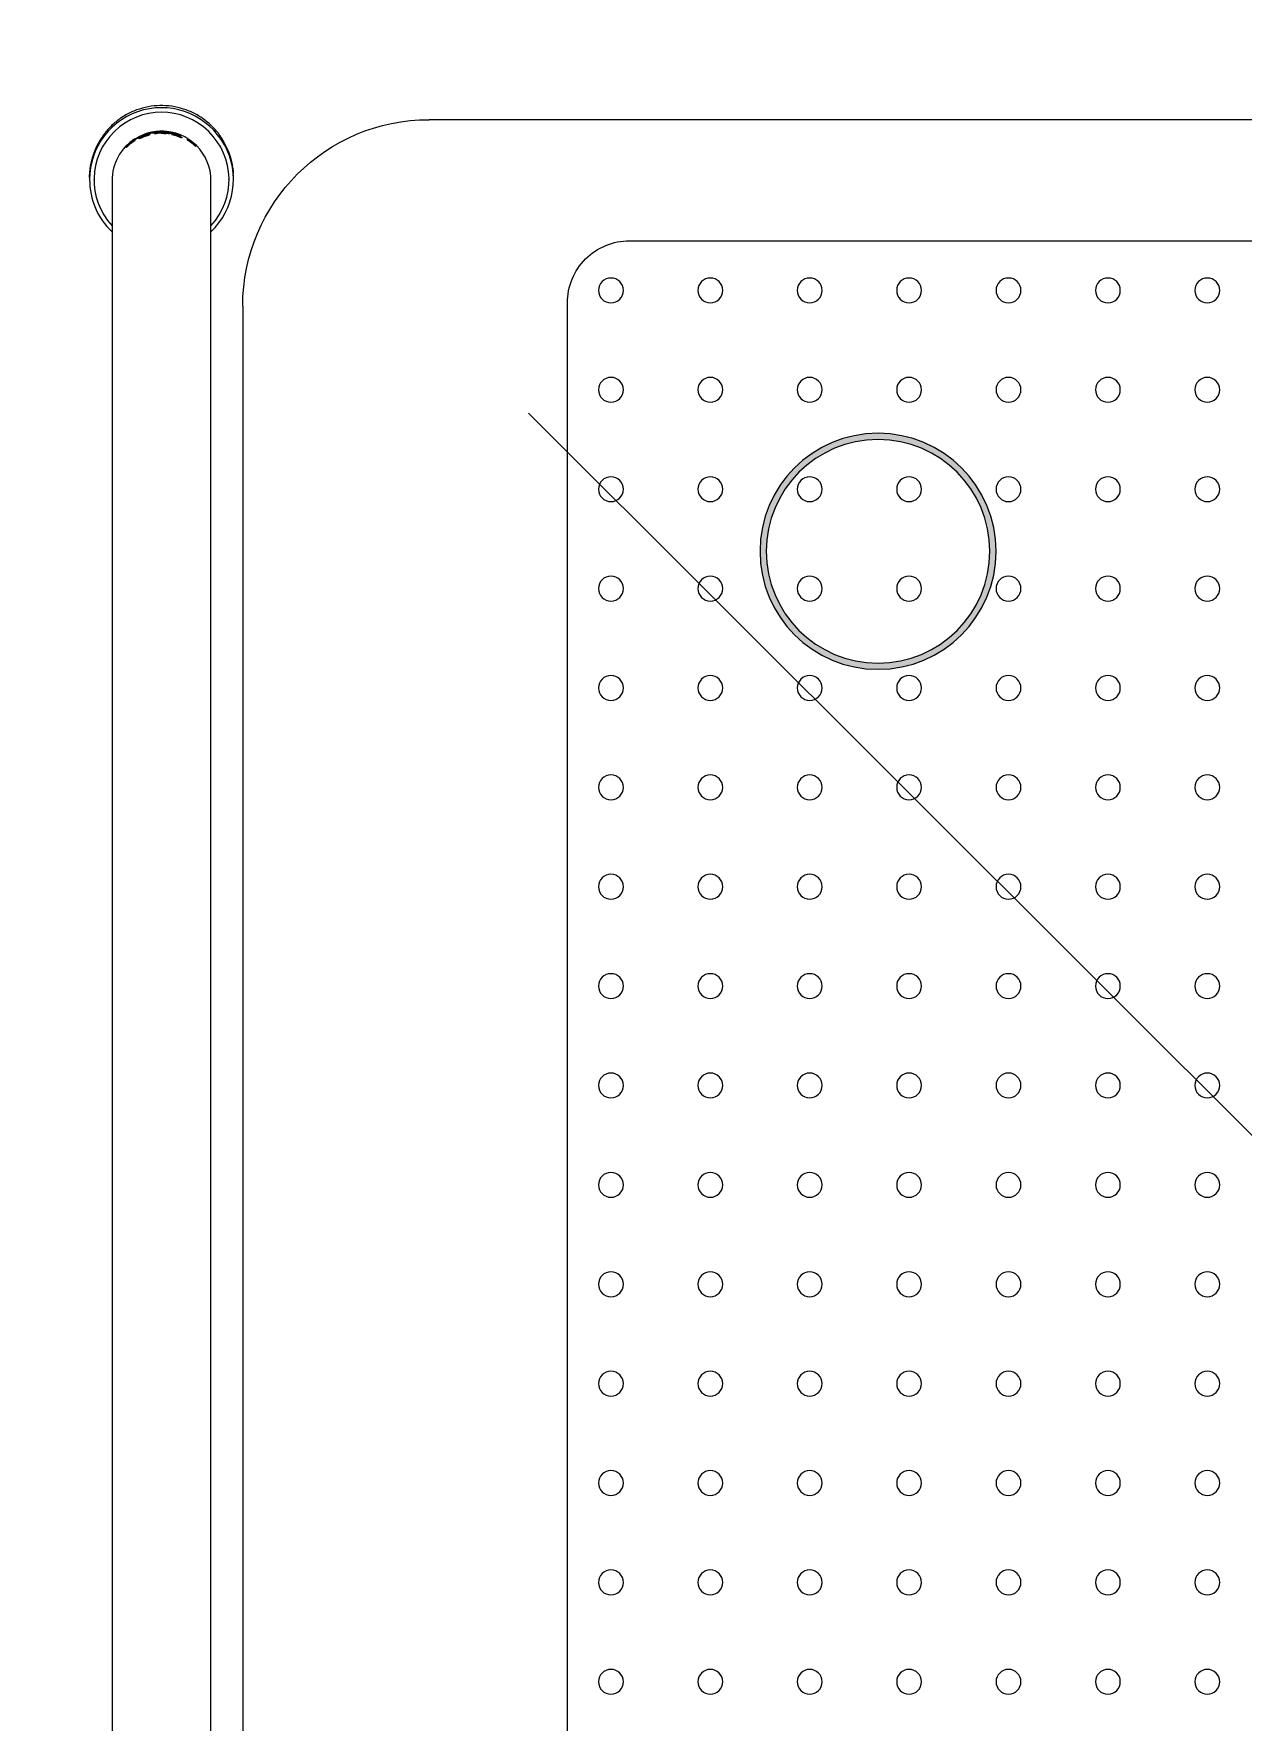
# Model space of a CAD drawing. Header units: millimetres. Extents: x 12325263 to 13848842, y -1463133 to 573208.
# Drawn here: x 12569896.5 to 12570091.2, y -836525.3 to -836253.5 of the extents above; entities that cross this region are included whole.
import ezdxf
from ezdxf.xclip import XClip

# ---------------------------------------------------------------- set-up
doc = ezdxf.new("R2010")
doc.units = ezdxf.units.MM
doc.header["$LTSCALE"] = 1000
doc.header["$XCLIPFRAME"] = 0
doc.linetypes.add('HIDDEN', pattern=[9.525, 6.35, -3.175])
for name, color, linetype in [('fur202301', 252, 'Continuous'), ('WALL', 5, 'Continuous'), ('WALL-SHATCH', 8, 'Continuous'), ('建筑-楼板开洞', 251, 'Continuous')]:
    doc.layers.add(name, color=color, linetype=linetype)

# ---------------------------------------------------------------- blocks, each defined once
blk = doc.blocks.new('adgshg13-A$C7F010FC0')
at = {"layer": 'WALL-SHATCH'}
h = blk.add_hatch(color=256, dxfattribs=at)
h.dxf.hatch_style = 1
h.paths.add_polyline_path([(-60384.17, -16880.9), (-763.16, 197.48), (12587.62, -13153.3), (12587.62, -157996.02), (-162964.85, -188820.43), (-171262.38, -180522.9), (-171262.38, -31310.9), (-150707.19, -10755.71), (-131860.08, -7980.9), (-99162.38, -7980.9), (-99162.38, -4980.9), (-76620.43, -4980.9), (-70107.65, -16880.9)], flags=16)
h.paths.add_polyline_path([(-60091.23, -16380.9), (-646.88, 646.88), (12987.62, -12987.62), (12987.62, -158331.9), (-163100.58, -189250.38), (-171662.38, -180688.59), (-171662.38, -31145.21), (-150777.9, -10260.73), (-131896.69, -7480.9), (-99562.38, -7480.9), (-99562.38, -4580.9), (-76365.55, -4580.9), (-69907.51, -16380.9)])
blk = doc.blocks.new('A$C4C7A72D3')
at = {"layer": 'WALL', "color": 1}
blk.add_blockref('adgshg13-A$C7F010FC0', (210433.01, 205503.57), dxfattribs=at)
blk = doc.blocks.new('asdgaga3w6jka3eyk7a3ek')
at = {"lineweight": 0}
h = blk.add_hatch(color=256, dxfattribs=at)
h.dxf.hatch_style = 1
h.paths.add_polyline_path([(5548.09, 1056.2, 0.14571), (5545, 1066.6, -0.139456), (5544.39, 1065.68, -0.139578), (5547.09, 1056.2, -0.166116), (5543.33, 1045.19, -0.131948), (5544.29, 1044.8, 0.162278)])
h.paths.add_polyline_path([(5544.29, 1044.8, 0.131948), (5543.33, 1045.19, -0.044993), (5541.13, 1042.82, 0.131948), (5541.59, 1041.89, 0.052487)])
h.paths.add_polyline_path([(5541.59, 1041.89, -0.131948), (5541.13, 1042.82, -0.342033), (5519.14, 1041.2, -0.353908), (5517.15, 1042.74, -0.118455), (5512.33, 1049.63, -0.127132), (5511.42, 1049.23, 0.518243)])
h.paths.add_polyline_path([(5517.15, 1042.74, 0.353908), (5519.14, 1041.2, -0.034989)], flags=17)
h.paths.add_polyline_path([(5511.35, 1053.19, 0.127132), (5510.35, 1053.06, 0.052473), (5511.42, 1049.23, 0.127132), (5512.33, 1049.63, -0.051336)])
h.paths.add_polyline_path([(5511.09, 1056.2, -0.0139), (5511.12, 1057.2, -0.129233), (5510.13, 1057.45, 0.016395), (5510.09, 1056.2, 0.041548), (5510.35, 1053.06, -0.127132), (5511.35, 1053.19, -0.042116)])
h.paths.add_polyline_path([(5511.77, 1061.08, 0.129233), (5510.75, 1061.17, 0.049829), (5510.13, 1057.45, 0.129233), (5511.12, 1057.2, -0.054832)])
h.paths.add_polyline_path([(5525.61, 1073.86, -0.131948), (5525.14, 1074.79, 0.281155), (5510.75, 1061.17, -0.129233), (5511.77, 1061.08, -0.282497)])
h.paths.add_polyline_path([(5529.09, 1075.2, 0.052487), (5525.14, 1074.79, 0.131948), (5525.61, 1073.86, -0.044993), (5528.82, 1074.2, 0.131948)])
h.paths.add_polyline_path([(5533.14, 1074.77, 0.053728), (5529.09, 1075.2, -0.131948), (5528.82, 1074.2, -0.073168), (5534.02, 1073.52, -0.198551)])
h.paths.add_polyline_path([(5533.14, 1074.77, 0.198551), (5534.02, 1073.52, -0.014339), (5535, 1073.2, 0.198551), (5536.44, 1073.72, 0.045618)])
h.paths.add_polyline_path([(5536.44, 1073.72, -0.198551), (5535, 1073.2, -0.115264), (5541.92, 1068.83, -0.139456), (5542.95, 1069.2, 0.105533)])
h.paths.add_polyline_path([(5542.95, 1069.2, 0.139456), (5541.92, 1068.83, -0.055678), (5544.39, 1065.68, 0.139456), (5545, 1066.6, 0.043629)])
blk.add_lwpolyline([(6059.09, 1106.2), (5489.09, 1106.2, 0.414214), (5479.09, 1096.2), (5479.09, 606.2, 0.414214), (5489.09, 596.2), (6059.09, 596.2, 0.414214), (6069.09, 606.2), (6069.09, 1096.2, 0.414214)], format="xyb", close=True)
for centre, radius in [((5487.09, 1099.2), 2), ((5503.09, 1099.2), 2), ((5519.09, 1099.2), 2), ((5535.09, 1099.2), 2), ((5551.09, 1099.2), 2), ((5567.09, 1099.2), 2), ((5583.09, 1099.2), 2), ((5599.09, 1099.2), 2), ((5615.09, 1099.2), 2), ((5631.09, 1099.2), 2), ((5647.09, 1099.2), 2), ((5663.09, 1099.2), 2), ((5679.09, 1099.2), 2), ((5695.09, 1099.2), 2), ((5711.09, 1099.2), 2), ((5487.09, 1083.2), 2), ((5503.09, 1083.2), 2), ((5519.09, 1083.2), 2), ((5535.09, 1083.2), 2), ((5551.09, 1083.2), 2), ((5567.09, 1083.2), 2), ((5583.09, 1083.2), 2), ((5599.09, 1083.2), 2), ((5615.09, 1083.2), 2), ((5631.09, 1083.2), 2), ((5647.09, 1083.2), 2), ((5663.09, 1083.2), 2), ((5679.09, 1083.2), 2), ((5695.09, 1083.2), 2), ((5711.09, 1083.2), 2), ((5529.09, 1056.2), 19), ((5529.09, 1056.2), 18), ((5487.09, 1067.2), 2), ((5503.09, 1067.2), 2), ((5519.09, 1067.2), 2), ((5535.09, 1067.2), 2), ((5551.09, 1067.2), 2), ((5567.09, 1067.2), 2), ((5583.09, 1067.2), 2), ((5599.09, 1067.2), 2), ((5615.09, 1067.2), 2), ((5631.09, 1067.2), 2), ((5647.09, 1067.2), 2), ((5663.09, 1067.2), 2), ((5679.09, 1067.2), 2), ((5695.09, 1067.2), 2), ((5711.09, 1067.2), 2), ((5487.09, 1051.2), 2), ((5503.09, 1051.2), 2), ((5519.09, 1051.2), 2), ((5535.09, 1051.2), 2), ((5551.09, 1051.2), 2), ((5567.09, 1051.2), 2), ((5583.09, 1051.2), 2), ((5599.09, 1051.2), 2), ((5615.09, 1051.2), 2), ((5631.09, 1051.2), 2), ((5647.09, 1051.2), 2), ((5663.09, 1051.2), 2), ((5679.09, 1051.2), 2), ((5695.09, 1051.2), 2), ((5711.09, 1051.2), 2), ((5487.09, 1035.2), 2), ((5503.09, 1035.2), 2), ((5519.09, 1035.2), 2), ((5535.09, 1035.2), 2), ((5551.09, 1035.2), 2), ((5567.09, 1035.2), 2), ((5583.09, 1035.2), 2), ((5599.09, 1035.2), 2), ((5615.09, 1035.2), 2), ((5631.09, 1035.2), 2), ((5647.09, 1035.2), 2), ((5663.09, 1035.2), 2), ((5679.09, 1035.2), 2), ((5695.09, 1035.2), 2), ((5711.09, 1035.2), 2), ((5487.09, 1019.2), 2), ((5503.09, 1019.2), 2), ((5519.09, 1019.2), 2), ((5535.09, 1019.2), 2), ((5551.09, 1019.2), 2), ((5567.09, 1019.2), 2), ((5583.09, 1019.2), 2), ((5599.09, 1019.2), 2), ((5615.09, 1019.2), 2), ((5631.09, 1019.2), 2), ((5647.09, 1019.2), 2), ((5663.09, 1019.2), 2), ((5679.09, 1019.2), 2), ((5695.09, 1019.2), 2), ((5711.09, 1019.2), 2), ((5487.09, 1003.2), 2), ((5503.09, 1003.2), 2), ((5519.09, 1003.2), 2), ((5535.09, 1003.2), 2), ((5551.09, 1003.2), 2), ((5567.09, 1003.2), 2), ((5583.09, 1003.2), 2), ((5599.09, 1003.2), 2), ((5615.09, 1003.2), 2), ((5631.09, 1003.2), 2), ((5647.09, 1003.2), 2), ((5663.09, 1003.2), 2), ((5679.09, 1003.2), 2), ((5695.09, 1003.2), 2), ((5711.09, 1003.2), 2)]:
    blk.add_circle(centre, radius, dxfattribs=at)
blk = doc.blocks.new('asdgag2019070316031892482')
for p, q in [((1420.78, -103.07), (1990.78, -103.07)), ((1390.78, -683.07), (1390.78, -133.07))]:
    blk.add_line(p, q)
at = {"color": 1, "lineweight": 9}
blk.add_line((1643.08, -354.44), (1438.05, -149.08), dxfattribs=at)
blk.add_arc((1420.78, -133.07), 30, 90, 180)
at = {"color": 1, "linetype": 'HIDDEN', "lineweight": 0}
blk.add_blockref('asdgaga3w6jka3eyk7a3ek', (-4068.82, -1261.54), dxfattribs=at)
blk = doc.blocks.new('asdgag2019070515155847995')
for p, q in [((466.76, -108.42), (466.42, -108.42)), ((468.22, -108.53), (468.2, -108.53)), ((468.22, -108.53), (468.22, -108.53)), ((468.25, -108.53), (468.25, -108.53)), ((468.28, -108.53), (468.28, -108.54)), ((468.45, -108.56), (468.41, -108.56)), ((468.95, -108.65), (468.57, -108.58)), ((468.87, -108.63), (469.28, -108.72)), ((469.14, -108.7), (469.14, -108.69)), ((466.42, -109.13), (466.39, -109.13)), ((469.4, -108.74), (469.4, -108.74)), ((469.62, -108.8), (469.62, -108.8)), ((469.62, -108.8), (469.63, -108.8)), ((469.9, -108.86), (469.63, -108.79)), ((469.94, -108.89), (469.71, -108.83)), ((469.89, -108.87), (469.89, -108.88)), ((470.22, -108.97), (470.08, -108.93)), ((470.2, -108.95), (470.2, -108.98)), ((470.37, -109.03), (470.28, -108.99)), ((470.37, -109.03), (470.3, -109.01)), ((470.37, -109.05), (470.37, -109.02)), ((470.42, -109.06), (470.4, -109.06)), ((470.42, -109.06), (470.42, -109.06)), ((470.46, -109.08), (470.46, -109.07)), ((470.68, -109.14), (470.65, -109.13)), ((471.25, -109.34), (470.94, -109.21)), ((471.06, -109.31), (471.06, -109.31)), ((471.11, -109.31), (471.06, -109.31)), ((471.11, -109.33), (471.11, -109.31)), ((471.66, -109.58), (471.66, -109.58)), ((471.66, -109.58), (471.72, -109.58)), ((471.98, -109.71), (471.98, -109.71)), ((472.3, -109.92), (472.3, -109.9)), ((472.32, -109.92), (472.34, -109.92)), ((423.22, -112.03), (181.97, -112.03)), ((465.74, -112.03), (423.22, -112.03)), ((466.26, -112.03), (465.74, -112.03)), ((471.64, -114.27), (471.59, -114.33)), ((471.76, -114.5), (471.59, -114.33)), ((471.64, -114.27), (471.67, -114.3)), ((471.81, -114.45), (471.64, -114.27)), ((471.67, -114.3), (471.83, -114.47)), ((471.69, -114.27), (471.7, -114.27)), ((471.77, -114.36), (471.69, -114.27)), ((471.7, -114.27), (471.89, -114.45)), ((471.73, -114.31), (471.8, -114.39)), ((471.74, -114.31), (471.73, -114.31)), ((471.91, -114.47), (471.74, -114.31)), ((471.81, -114.45), (471.76, -114.5)), ((472, -114.78), (471.76, -114.5)), ((471.85, -114.45), (471.77, -114.36)), ((471.8, -114.39), (471.88, -114.47)), ((472.06, -114.73), (471.81, -114.45)), ((471.83, -114.47), (472.07, -114.74)), ((472.02, -114.63), (471.85, -114.45)), ((471.88, -114.47), (472.04, -114.65)), ((471.89, -114.45), (472.15, -114.73)), ((472.15, -114.74), (471.91, -114.47)), ((472.06, -114.73), (472, -114.78)), ((472.48, -115.2), (472.02, -114.63)), ((472.04, -114.65), (472.49, -115.22)), ((472.37, -115.12), (472.31, -115.16)), ((472.54, -115.47), (472.31, -115.16)), ((472.37, -115.11), (472.59, -115.4)), ((472.6, -115.42), (472.37, -115.12)), ((472.51, -115.16), (472.46, -115.1)), ((472.66, -115.4), (472.46, -115.11)), ((472.47, -115.12), (472.68, -115.42)), ((472.61, -115.39), (472.48, -115.2)), ((472.49, -115.22), (472.63, -115.42)), ((472.6, -115.42), (472.54, -115.47)), ((472.69, -115.68), (472.54, -115.47)), ((472.59, -115.4), (472.72, -115.59)), ((472.75, -115.64), (472.6, -115.42)), ((472.67, -115.49), (472.61, -115.39)), ((472.63, -115.42), (472.7, -115.53)), ((472.79, -115.6), (472.66, -115.4)), ((472.73, -115.59), (472.67, -115.49)), ((472.68, -115.42), (472.81, -115.63)), ((472.75, -115.64), (472.69, -115.68)), ((472.7, -115.68), (472.69, -115.68)), ((472.7, -115.53), (472.76, -115.64)), ((472.76, -115.64), (472.7, -115.68)), ((472.72, -115.59), (472.73, -115.59)), ((472.81, -115.63), (472.75, -115.67)), ((472.76, -115.64), (472.75, -115.64)), ((472.81, -115.63), (472.79, -115.6)), ((473.08, -116.44), (473.01, -116.47)), ((473.11, -116.7), (473.01, -116.47)), ((473.1, -116.22), (473.03, -116.26)), ((473.13, -116.48), (473.03, -116.26)), ((473.08, -116.44), (473.1, -116.48)), ((473.18, -116.67), (473.08, -116.44)), ((473.1, -116.22), (473.12, -116.26)), ((473.2, -116.45), (473.1, -116.22)), ((473.1, -116.48), (473.19, -116.69)), ((473.18, -116.67), (473.11, -116.7)), ((473.25, -117.04), (473.11, -116.7)), ((473.12, -116.26), (473.22, -116.47)), ((473.13, -116.43), (473.14, -116.43)), ((473.18, -116.55), (473.13, -116.43)), ((473.14, -116.21), (473.16, -116.21)), ((473.19, -116.33), (473.14, -116.21)), ((473.14, -116.43), (473.26, -116.67)), ((473.15, -116.48), (473.2, -116.59)), ((473.17, -116.48), (473.15, -116.48)), ((473.16, -116.21), (473.28, -116.45)), ((473.17, -116.26), (473.22, -116.37)), ((473.18, -116.26), (473.17, -116.26)), ((473.27, -116.69), (473.17, -116.48)), ((473.29, -116.47), (473.18, -116.26)), ((473.23, -116.66), (473.18, -116.55)), ((473.32, -117.01), (473.18, -116.67)), ((473.25, -116.44), (473.19, -116.33)), ((473.19, -116.69), (473.33, -117.02)), ((473.36, -116.79), (473.2, -116.45)), ((473.2, -116.59), (473.24, -116.69)), ((473.22, -116.37), (473.26, -116.47)), ((473.22, -116.47), (473.36, -116.79)), ((473.32, -116.89), (473.23, -116.66)), ((473.24, -116.69), (473.33, -116.91)), ((473.35, -116.67), (473.25, -116.44)), ((473.26, -116.47), (473.36, -116.69)), ((473.26, -116.67), (473.42, -117.01)), ((473.42, -117.02), (473.27, -116.69)), ((473.28, -116.45), (473.45, -116.79)), ((473.3, -116.43), (473.29, -116.43)), ((473.45, -116.79), (473.29, -116.47)), ((473.61, -117.35), (473.35, -116.67)), ((473.36, -116.69), (473.62, -117.37)), ((473.32, -117.01), (473.25, -117.04)), ((473.57, -117.58), (473.32, -116.89)), ((473.33, -116.91), (473.57, -117.6)), ((473.49, -117.48), (473.42, -117.51)), ((473.54, -117.86), (473.42, -117.51)), ((473.49, -117.47), (473.6, -117.81)), ((473.61, -117.84), (473.49, -117.48)), ((473.54, -117.24), (473.66, -117.58)), ((473.67, -117.61), (473.54, -117.25)), ((473.61, -117.84), (473.54, -117.86)), ((473.61, -118.11), (473.54, -117.86)), ((473.63, -117.81), (473.57, -117.58)), ((473.57, -117.6), (473.64, -117.85)), ((473.68, -117.81), (473.58, -117.47)), ((473.59, -117.48), (473.69, -117.84)), ((473.6, -117.81), (473.67, -118.04)), ((473.69, -117.58), (473.61, -117.35)), ((473.68, -118.09), (473.61, -117.84)), ((473.68, -118.09), (473.61, -118.11)), ((473.62, -118.11), (473.61, -118.11)), ((473.62, -117.37), (473.7, -117.61)), ((473.69, -118.09), (473.62, -118.11)), ((473.74, -117.58), (473.63, -117.24)), ((473.63, -117.25), (473.75, -117.61)), ((473.66, -117.92), (473.63, -117.81)), ((473.64, -117.85), (473.67, -117.97)), ((473.66, -117.58), (473.73, -117.8)), ((473.68, -118.04), (473.66, -117.92)), ((473.75, -117.86), (473.67, -117.61)), ((473.67, -117.97), (473.69, -118.09)), ((473.67, -118.04), (473.68, -118.04)), ((473.75, -118.09), (473.67, -118.1)), ((473.73, -118.05), (473.68, -117.81)), ((473.69, -118.09), (473.68, -118.09)), ((473.72, -117.69), (473.69, -117.58)), ((473.69, -117.84), (473.75, -118.09)), ((473.7, -117.61), (473.73, -117.74)), ((473.74, -117.8), (473.72, -117.69)), ((473.73, -117.74), (473.76, -117.86)), ((473.73, -117.8), (473.74, -117.8)), ((473.75, -118.09), (473.73, -118.05)), ((473.8, -117.81), (473.74, -117.58)), ((473.81, -117.85), (473.74, -117.87)), ((473.75, -117.61), (473.81, -117.85)), ((473.76, -117.86), (473.75, -117.86)), ((473.85, -118.87), (473.78, -118.88)), ((473.79, -119.02), (473.78, -118.88)), ((473.87, -119.01), (473.79, -119.02)), ((473.81, -117.85), (473.8, -117.81)), ((473.88, -119.15), (473.81, -119.16)), ((473.82, -119.29), (473.81, -119.16)), ((473.9, -119.29), (473.82, -119.29)), ((473.84, -119.41), (473.82, -119.29)), ((473.83, -117.97), (473.95, -118.59)), ((473.92, -119.41), (473.84, -119.41)), ((473.88, -119.66), (473.84, -119.41)), ((473.85, -118.87), (473.86, -118.87)), ((473.87, -119.01), (473.85, -118.87)), ((473.87, -118.92), (473.86, -118.92)), ((473.86, -118.92), (473.87, -119.03)), ((473.87, -118.92), (473.86, -118.92)), ((473.88, -119.13), (473.9, -119.24)), ((473.9, -119.29), (473.88, -119.15)), ((473.98, -118.51), (473.9, -118.53)), ((473.91, -118.92), (473.9, -118.53)), ((473.9, -118.87), (473.9, -118.87)), ((473.9, -118.87), (473.93, -119.01)), ((473.9, -119.24), (473.92, -119.36)), ((473.92, -119.41), (473.9, -119.29)), ((473.91, -118.92), (473.91, -118.92)), ((473.93, -119.03), (473.91, -118.92)), ((473.92, -119.36), (473.95, -119.6)), ((473.95, -119.65), (473.92, -119.41)), ((473.93, -118.38), (473.95, -118.52)), ((473.97, -119.49), (473.95, -119.25)), ((473.95, -119.6), (473.97, -119.78)), ((473.96, -119.27), (473.97, -119.52)), ((473.97, -119.73), (473.97, -119.49)), ((473.97, -119.52), (473.97, -119.77)), ((474.01, -119.49), (473.98, -118.51)), ((473.98, -118.51), (473.99, -118.56)), ((473.99, -118.56), (474.01, -118.88)), ((474.07, -118.73), (474, -118.38)), ((474.01, -118.9), (474.01, -119.51)), ((474.01, -119.51), (474.08, -120.12)), ((474.1, -120.51), (474.01, -119.53)), ((474.06, -119.23), (474.09, -119.23)), ((474.1, -119.23), (474.14, -119.23)), ((473.72, -121.69), (473.64, -121.67)), ((473.72, -121.69), (473.64, -121.67)), ((473.64, -121.67), (473.64, -121.67)), ((473.71, -121.91), (473.8, -121.54)), ((473.79, -121.93), (473.71, -121.91)), ((473.72, -121.69), (473.72, -121.69)), ((473.77, -121.35), (473.78, -121.23)), ((473.84, -121.36), (473.77, -121.35)), ((474, -121.36), (473.77, -122.18)), ((473.78, -121.23), (473.8, -121.1)), ((473.86, -121.24), (473.78, -121.23)), ((473.78, -122.12), (474.01, -121.31)), ((473.79, -121.93), (473.87, -121.56)), ((473.87, -121.59), (473.79, -121.93)), ((473.8, -120.62), (473.81, -120.36)), ((473.88, -120.63), (473.8, -120.62)), ((473.8, -120.75), (473.8, -120.62)), ((473.88, -120.76), (473.8, -120.75)), ((473.8, -121.1), (473.82, -120.75)), ((473.87, -121.11), (473.8, -121.1)), ((473.8, -121.54), (473.83, -121.41)), ((473.87, -121.56), (473.8, -121.54)), ((473.81, -120.36), (473.83, -120.1)), ((473.89, -120.36), (473.81, -120.36)), ((473.91, -119.97), (473.83, -119.97)), ((473.83, -120.1), (473.83, -119.97)), ((473.9, -120.1), (473.83, -120.1)), ((473.9, -121.43), (473.83, -121.41)), ((473.91, -121.56), (473.83, -121.93)), ((473.83, -121.93), (473.9, -121.59)), ((473.84, -121.36), (473.86, -121.24)), ((473.85, -121.36), (473.84, -121.36)), ((473.88, -121.24), (473.85, -121.36)), ((473.86, -121.24), (473.87, -121.11)), ((473.86, -121.31), (473.89, -121.19)), ((473.87, -121.19), (473.86, -121.31)), ((473.86, -121.31), (473.86, -121.31)), ((473.87, -121.11), (473.92, -120.55)), ((473.88, -121.08), (473.87, -121.19)), ((473.87, -121.56), (473.9, -121.43)), ((473.9, -121.47), (473.87, -121.59)), ((473.95, -119.65), (473.88, -119.66)), ((473.89, -119.82), (473.88, -119.66)), ((473.88, -119.97), (473.89, -119.82)), ((473.89, -120.36), (473.88, -120.59)), ((473.88, -120.63), (473.89, -120.36)), ((473.92, -120.51), (473.88, -121.08)), ((473.88, -120.59), (473.88, -120.7)), ((473.88, -120.76), (473.88, -120.63)), ((473.91, -120.63), (473.88, -120.76)), ((473.88, -120.7), (473.89, -120.7)), ((473.88, -120.76), (473.88, -120.76)), ((473.91, -121.11), (473.88, -121.24)), ((473.97, -119.73), (473.89, -119.73)), ((473.89, -119.78), (473.89, -119.73)), ((473.97, -119.81), (473.89, -119.82)), ((473.89, -120.36), (473.9, -120.1)), ((473.9, -120.14), (473.89, -120.36)), ((473.89, -120.7), (473.91, -120.58)), ((473.89, -121.19), (473.91, -121.08)), ((473.9, -119.9), (473.9, -119.85)), ((473.9, -120.1), (473.91, -119.97)), ((473.91, -120.02), (473.9, -120.14)), ((473.9, -121.43), (473.93, -121.3)), ((473.93, -121.36), (473.9, -121.47)), ((473.9, -121.59), (473.92, -121.47)), ((473.91, -119.97), (473.92, -119.97)), ((473.92, -120.02), (473.91, -120.02)), ((473.91, -120.58), (473.92, -120.5)), ((473.92, -120.55), (473.91, -120.63)), ((473.91, -121.08), (473.94, -120.85)), ((473.94, -120.86), (473.91, -121.11)), ((473.93, -121.43), (473.91, -121.56)), ((473.92, -120.46), (473.97, -119.81)), ((473.97, -119.85), (473.92, -120.51)), ((473.92, -119.97), (473.93, -120.09)), ((473.93, -120.14), (473.92, -120.02)), ((473.93, -120.22), (473.92, -120.46)), ((473.92, -120.5), (473.93, -120.26)), ((473.92, -121.47), (473.93, -121.36)), ((473.93, -120.09), (473.93, -120.22)), ((473.93, -120.26), (473.93, -120.14)), ((474.01, -121.31), (473.93, -121.29)), ((473.93, -121.3), (473.94, -121.3)), ((473.94, -121.3), (473.93, -121.43)), ((473.93, -121.36), (473.93, -121.36)), ((473.97, -119.81), (473.95, -119.65)), ((473.97, -119.78), (473.97, -119.73)), ((473.97, -119.77), (473.97, -119.81)), ((473.97, -119.81), (473.97, -119.85)), ((473.97, -119.89), (473.97, -119.85)), ((473.97, -119.85), (473.98, -120.1)), ((473.98, -120.14), (473.97, -119.89)), ((474.02, -120.51), (473.98, -120.08)), ((473.98, -120.1), (473.98, -120.36)), ((473.98, -120.37), (473.98, -120.14)), ((474.01, -121.31), (474, -121.36)), ((474.1, -120.51), (474.02, -120.51)), ((474.06, -120.76), (474.08, -120.76)), ((474.08, -119.74), (474.18, -119.74)), ((474.08, -120.14), (474.1, -120.46)), ((474.1, -120.46), (474.1, -120.51)), ((474.11, -120.76), (474.12, -120.76)), ((474.13, -120.25), (474.18, -120.25)), ((472.45, -124.64), (472.67, -124.33)), ((472.52, -124.68), (472.45, -124.64)), ((472.72, -124.39), (472.51, -124.69)), ((472.52, -124.68), (472.73, -124.37)), ((472.76, -124.39), (472.56, -124.69)), ((472.56, -124.69), (472.75, -124.39)), ((472.6, -124.69), (472.8, -124.39)), ((472.61, -124.61), (472.78, -124.37)), ((472.77, -124.37), (472.61, -124.61)), ((472.82, -124.37), (472.61, -124.68)), ((472.67, -124.33), (472.74, -124.22)), ((472.73, -124.37), (472.67, -124.33)), ((472.79, -124.3), (472.72, -124.39)), ((472.73, -124.37), (472.81, -124.26)), ((472.74, -124.22), (472.82, -124.11)), ((472.81, -124.26), (472.74, -124.22)), ((472.75, -124.39), (472.81, -124.3)), ((472.83, -124.3), (472.76, -124.39)), ((472.84, -124.26), (472.77, -124.37)), ((472.78, -124.37), (472.85, -124.26)), ((472.86, -124.2), (472.79, -124.3)), ((472.8, -124.39), (472.86, -124.3)), ((472.81, -124.26), (472.88, -124.15)), ((472.81, -124.3), (472.86, -124.2)), ((472.88, -124.15), (472.82, -124.11)), ((472.82, -124.11), (472.83, -124.11)), ((472.88, -124.26), (472.82, -124.37)), ((472.89, -124.15), (472.83, -124.11)), ((472.9, -124.2), (472.83, -124.3)), ((472.89, -124.15), (472.84, -124.26)), ((472.85, -124.26), (472.93, -124.15)), ((472.93, -124.15), (472.86, -124.11)), ((472.86, -124.11), (472.88, -124.11)), ((472.86, -124.3), (472.91, -124.2)), ((472.86, -124.2), (472.86, -124.2)), ((472.88, -124.15), (472.89, -124.15)), ((472.94, -124.15), (472.88, -124.26)), ((472.91, -124.2), (472.9, -124.2)), ((472.93, -124.15), (472.94, -124.15)), ((473.18, -123.32), (473.11, -123.28)), ((473.18, -123.32), (473.18, -123.32)), ((473.44, -123), (473.37, -122.98)), ((473.53, -123), (473.44, -123)), ((473.46, -122.95), (473.5, -122.95)), ((473.47, -122.94), (473.5, -122.95)), ((473.57, -122.54), (473.48, -122.54)), ((473.5, -122.49), (473.59, -122.49)), ((473.5, -122.95), (473.55, -122.95)), ((473.51, -122.47), (473.52, -122.47)), ((473.55, -122.95), (473.51, -122.94)), ((473.59, -122.49), (473.52, -122.47)), ((471.79, -125.55), (471.74, -125.5)), ((471.88, -125.55), (471.79, -125.55)), ((471.83, -125.51), (471.87, -125.51)), ((471.85, -125.49), (471.87, -125.51)), ((471.88, -125.51), (471.92, -125.51)), ((471.9, -125.49), (471.92, -125.51)), ((181.97, -127.96), (423.22, -127.96)), ((423.22, -127.96), (465.74, -127.96)), ((465.74, -127.96), (466.26, -127.96)), ((466.13, -131.57), (466.13, -131.57)), ((466.39, -130.86), (466.42, -130.86)), ((466.42, -131.57), (466.76, -131.57)), ((468.52, -131.42), (468.52, -131.42)), ((468.54, -131.42), (468.55, -131.42)), ((468.82, -131.36), (468.84, -131.36)), ((468.86, -131.36), (468.88, -131.36)), ((469.14, -131.3), (469.2, -131.3)), ((469.47, -131.22), (469.49, -131.22))]:
    blk.add_line(p, q)
for centre, radius, start, end in [((466.42, -119.99), 11.57, 90.0022, 136.5764), ((466.42, -119.99), 11.58, 223.4546, 89.9999), ((466.59, -119.99), 11.57, 59.5583, 83.894), ((466.6, -119.99), 11.57, 59.5583, 83.894), ((466.61, -119.99), 11.57, 81.6948, 82.0829), ((466.62, -119.99), 11.57, 81.9037, 82.0829), ((466.4, -120), 10.87, 227.1117, 132.8883), ((466.68, -119.99), 11.57, 72.8988, 76.3853), ((466.67, -119.99), 11.57, 75.1527, 75.3362), ((466.65, -119.99), 11.57, 73.0684, 75.2236), ((466.65, -119.99), 11.57, 74.9708, 75.1527), ((466.61, -119.99), 11.57, 60.4311, 70.8451), ((466.63, -119.99), 11.57, 70.6644, 70.8452), ((466.61, -119.99), 11.57, 67.3712, 68.026), ((466.67, -119.99), 11.57, 62.6757, 68.0324), ((466.61, -119.99), 11.57, 63.4225, 64.0978), ((466.67, -119.99), 11.57, 62.6757, 63.1636), ((466.63, -119.99), 11.57, 60.4312, 60.6273), ((466.26, -119.99), 7.96, 32.5416, 89.996), ((465.99, -119.99), 7.96, 37.3627, 40.9071), ((465.99, -119.99), 8.04, 37.3627, 40.9071), ((465.99, -119.99), 8.04, 37.4261, 40.8618), ((466.08, -119.99), 8.04, 37.3627, 40.9071), ((466.08, -119.99), 8.04, 37.4261, 40.8618), ((466.18, -119.99), 7.96, 31.5178, 33.0133), ((466.25, -120), 7.96, 359.9992, 30.405), ((466.16, -119.99), 7.96, 26.6082, 28.9764), ((466.17, -119.99), 7.96, 26.6082, 27.8789), ((466.18, -119.99), 7.96, 25.381, 26.6082), ((465.99, -119.99), 8.04, 20.0235, 23.4584), ((465.98, -119.99), 8.04, 19.9601, 23.5038), ((466.07, -119.99), 8.04, 20.0235, 23.4584), ((466.07, -119.99), 8.04, 19.9601, 23.5038), ((465.86, -119.99), 7.96, 18.22, 21.7636), ((465.86, -119.99), 8.04, 18.22, 21.7636), ((465.86, -119.99), 8.04, 18.2834, 21.7183), ((465.95, -119.99), 8.04, 18.22, 21.7636), ((465.95, -119.99), 8.04, 18.2834, 21.7183), ((465.89, -120), 7.96, 6.04, 7.0504), ((465.9, -120), 8.04, 7.6576, 8.0473), ((465.89, -120), 8.04, 6.04, 7.0504), ((465.89, -120), 8.04, 6.185, 6.9009), ((465.94, -120), 8.04, 7.6576, 8.0473), ((465.95, -120), 8.04, 5.1836, 7.0504), ((465.95, -120), 8.04, 5.2833, 6.9009), ((466.04, -120), 8.04, 358.9578, 7.9838), ((466.04, -120), 8.04, 359.1028, 7.8343), ((465.98, -120), 8.04, 3.3439, 3.6113), ((466.16, -120), 7.96, 5.5067, 9.0158), ((466.26, -120), 7.96, 270.0102, 0.0126), ((465.86, -120), 7.96, 335.6082, 347.834), ((465.86, -120), 8.04, 335.6082, 347.834), ((465.98, -120), 7.96, 338.0234, 346.0939), ((465.98, -120), 8.04, 338.0234, 346.0939), ((465.99, -120), 8.04, 338.4132, 346.0486), ((465.86, -120), 8.04, 341.916, 347.8339), ((466.03, -120), 8.04, 338.4132, 346.0486), ((466.03, -120), 8.04, 338.4131, 344.2315), ((466.03, -120), 8.04, 344.7073, 346.0939), ((465.95, -120), 8.04, 353.8377, 357.4263), ((465.95, -120), 8.04, 353.9329, 357.3312), ((465.99, -120), 7.96, 316.2691, 324.3416), ((465.99, -120), 8.04, 316.2691, 324.3416), ((465.99, -120), 8.04, 316.6589, 324.2962), ((466.03, -120), 8.04, 316.6589, 324.2962), ((466.08, -120), 8.04, 316.2691, 324.3416), ((466.03, -120), 8.04, 316.6589, 324.2962), ((466.08, -120), 8.04, 316.6589, 324.2962), ((465.86, -120), 8.04, 335.6081, 341.5127), ((466.07, -120), 8.04, 338.0234, 338.4131), ((465.95, -120), 8.04, 341.5127, 341.916), ((466.76, -120), 11.57, 270.0011, 303.371), ((466.65, -120), 11.57, 279.3421, 280.9436), ((466.65, -120), 11.57, 284.1739, 285.7231)]:
    blk.add_arc(centre, radius, start, end)
for centre, major_axis, ratio, start_param, end_param in [((466.63, -120), (11.95, 0), 0.968788, 1.428625, 1.536566), ((466.61, -120), (11.95, 0), 0.968788, 1.32384, 1.512885), ((466.84, -120), (0, 11.58), 0.966987, 5.694894, 5.905935), ((466.86, -120), (0, 11.58), 0.966987, 5.666179, 5.880358), ((465.98, -120), (5.81, 5.72), 0.953641, 6.031612, 6.058103), ((465.99, -120), (5.81, 5.72), 0.953319, 6.012103, 6.031942), ((466.17, -120), (-5.67, 5.71), 0.978581, 4.146115, 4.198276), ((466.17, -120), (5.67, 5.71), 0.978581, 5.687705, 5.739866), ((466.21, -120), (5.7, 5.71), 0.972943, 5.265584, 5.387528), ((466.17, -120), (-5.51, 5.79), 0.992458, 3.737088, 3.80001), ((466.19, -120), (5.7, 5.71), 0.972943, 5.341617, 5.45167), ((466.61, -120), (11.89, 0), 0.973687, 4.823156, 4.875376), ((466.67, -120), (0, 11.58), 0.992044, 3.25236, 3.279132), ((466.6, -120), (11.89, 0), 0.973687, 4.855556, 4.903316), ((466.71, -120), (0, 11.58), 0.977957, 3.436653, 3.45954), ((466.61, -120), (11.82, 0), 0.979195, 5.00745, 5.030336)]:
    blk.add_ellipse(centre, major_axis=major_axis, ratio=ratio, start_param=start_param, end_param=end_param)
for points, knots in [([(467.04, -108.42), (466.96, -108.42), (466.81, -108.42), (466.73, -108.42), (466.77, -108.42), (466.93, -108.42), (467.19, -108.43), (467.51, -108.45), (467.72, -108.47), (467.82, -108.48)], [0, 0, 0, 0, 0.147467, 0.29493, 0.442466, 0.59001, 0.737479, 0.884739, 1, 1, 1, 1]), ([(468.24, -108.55), (467.98, -108.5), (467.49, -108.42), (466.99, -108.42), (466.76, -108.42)], [0, 0, 0, 0, 0.535415, 1, 1, 1, 1]), ([(467.3, -108.44), (467.25, -108.43), (467.15, -108.43), (467.1, -108.43), (467.12, -108.43), (467.23, -108.43), (467.41, -108.44), (467.62, -108.46), (467.77, -108.48), (467.83, -108.48)], [0, 0, 0, 0, 0.147356, 0.29471, 0.442079, 0.589453, 0.736801, 0.884185, 1, 1, 1, 1]), ([(468.72, -108.6), (468.67, -108.59), (468.55, -108.57), (468.37, -108.54), (468.21, -108.52), (468.13, -108.51), (468.1, -108.51), (468.13, -108.51), (468.23, -108.53), (468.39, -108.55), (468.52, -108.57), (468.57, -108.58)], [0, 0, 0, 0, 0.072374, 0.200417, 0.326565, 0.451265, 0.530006, 0.653812, 0.777609, 0.901703, 1, 1, 1, 1]), ([(468.25, -108.53), (468.26, -108.53), (468.28, -108.54), (468.31, -108.54), (468.34, -108.55)], [0, 0, 0, 0, 0.096355, 1, 1, 1, 1]), ([(468.32, -108.54), (468.32, -108.54), (468.31, -108.54), (468.29, -108.54), (468.28, -108.54), (468.28, -108.54), (468.28, -108.54), (468.28, -108.54)], [0, 0, 0, 0, 0.017468, 0.382717, 0.744017, 0.967153, 1, 1, 1, 1]), ([(468.41, -108.56), (468.41, -108.56), (468.39, -108.55), (468.37, -108.55), (468.34, -108.55), (468.33, -108.54), (468.32, -108.54)], [0, 0, 0, 0, 0.0651932, 0.3804203, 0.6977708, 1, 1, 1, 1]), ([(468.34, -108.55), (468.36, -108.55), (468.41, -108.56), (468.54, -108.58), (468.67, -108.6), (468.76, -108.62), (468.78, -108.62)], [0, 0, 0, 0, 0.225885, 0.551046, 0.879512, 1, 1, 1, 1]), ([(468.45, -108.56), (468.54, -108.58), (468.68, -108.6), (468.84, -108.63), (468.91, -108.65)], [0, 0, 0, 0, 0.598572, 1, 1, 1, 1]), ([(469.06, -108.67), (469.05, -108.66), (469, -108.65), (468.9, -108.63), (468.79, -108.61), (468.71, -108.6), (468.66, -108.59), (468.66, -108.59), (468.65, -108.59)], [0, 0, 0, 0, 0.048896, 0.258993, 0.467896, 0.673512, 0.875533, 1, 1, 1, 1]), ([(468.65, -108.59), (468.66, -108.59), (468.66, -108.59), (468.73, -108.6), (468.8, -108.62), (468.86, -108.63), (468.87, -108.63)], [0, 0, 0, 0, 0.297379, 0.5947, 0.893745, 1, 1, 1, 1]), ([(469.34, -108.73), (469.29, -108.72), (469.15, -108.68), (468.93, -108.64), (468.77, -108.61), (468.72, -108.6)], [0, 0, 0, 0, 0.249681, 0.76578, 1, 1, 1, 1]), ([(468.78, -108.62), (468.8, -108.63), (468.86, -108.64), (468.95, -108.66), (469.04, -108.67), (469.09, -108.68), (469.11, -108.69), (469.11, -108.69)], [0, 0, 0, 0, 0.16782, 0.433802, 0.700208, 0.963367, 1, 1, 1, 1]), ([(468.91, -108.65), (468.95, -108.66), (469.06, -108.68), (469.18, -108.71), (469.25, -108.72), (469.25, -108.72)], [0, 0, 0, 0, 0.316791, 0.990142, 1, 1, 1, 1]), ([(469.11, -108.69), (469.11, -108.69), (469.08, -108.68), (469.03, -108.67), (468.98, -108.66), (468.95, -108.65)], [0, 0, 0, 0, 0.193517, 0.65225, 1, 1, 1, 1]), ([(469.42, -108.75), (469.39, -108.74), (469.33, -108.73), (469.21, -108.7), (469.1, -108.68), (469.06, -108.67)], [0, 0, 0, 0, 0.261144, 0.67429, 1, 1, 1, 1]), ([(469.11, -108.69), (469.12, -108.69), (469.15, -108.7), (469.14, -108.69), (469.12, -108.69), (469.11, -108.69)], [0, 0, 0, 0, 0.35794, 0.766094, 1, 1, 1, 1]), ([(469.25, -108.72), (469.32, -108.74), (469.44, -108.77), (469.57, -108.8), (469.63, -108.82), (469.63, -108.81), (469.62, -108.81)], [0, 0, 0, 0, 0.299604, 0.600128, 0.892016, 1, 1, 1, 1]), ([(469.62, -108.81), (469.6, -108.8), (469.56, -108.79), (469.43, -108.76), (469.33, -108.73), (469.28, -108.72)], [0, 0, 0, 0, 0.358203, 0.722517, 1, 1, 1, 1]), ([(469.34, -108.73), (469.38, -108.74), (469.41, -108.75), (469.45, -108.76), (469.45, -108.76)], [0, 0, 0, 0, 0.96524, 1, 1, 1, 1]), ([(469.63, -108.8), (469.6, -108.79), (469.53, -108.77), (469.45, -108.75), (469.41, -108.74), (469.4, -108.74)], [0, 0, 0, 0, 0.44355, 0.936135, 1, 1, 1, 1]), ([(469.6, -108.8), (469.57, -108.79), (469.52, -108.78), (469.44, -108.76), (469.42, -108.75)], [0, 0, 0, 0, 0.7152248, 1, 1, 1, 1]), ([(469.45, -108.76), (469.46, -108.76), (469.49, -108.77), (469.52, -108.78), (469.56, -108.78), (469.57, -108.79), (469.58, -108.79)], [0, 0, 0, 0, 0.2450122, 0.5026761, 0.759646, 1, 1, 1, 1]), ([(470.32, -108.99), (470.24, -108.97), (470.05, -108.9), (469.76, -108.83), (469.61, -108.79), (469.53, -108.77)], [0, 0, 0, 0, 0.283307, 0.672076, 1, 1, 1, 1]), ([(469.58, -108.79), (469.58, -108.79), (469.59, -108.79), (469.59, -108.79), (469.6, -108.79), (469.6, -108.79)], [0, 0, 0, 0, 0.040968, 0.922277, 1, 1, 1, 1]), ([(469.94, -108.89), (469.89, -108.88), (469.8, -108.85), (469.69, -108.82), (469.63, -108.8)], [0, 0, 0, 0, 0.453611, 1, 1, 1, 1]), ([(469.65, -108.81), (469.65, -108.81), (469.66, -108.81), (469.68, -108.82), (469.69, -108.82), (469.7, -108.83), (469.71, -108.83), (469.71, -108.83)], [0, 0, 0, 0, 0.076638, 0.376152, 0.674436, 0.965158, 1, 1, 1, 1]), ([(470.01, -108.91), (470, -108.91), (469.95, -108.89), (469.91, -108.88), (469.89, -108.88), (469.89, -108.88)], [0, 0, 0, 0, 0.215907, 0.848623, 1, 1, 1, 1]), ([(469.89, -108.88), (469.89, -108.88), (469.89, -108.88), (469.89, -108.88), (469.92, -108.89), (469.96, -108.9), (469.99, -108.91), (470.02, -108.92), (470.02, -108.92)], [0, 0, 0, 0, 0.078033, 0.292364, 0.506569, 0.724364, 0.950466, 1, 1, 1, 1]), ([(470.07, -108.94), (470.06, -108.93), (470.04, -108.92), (470.01, -108.92), (470, -108.91), (470.01, -108.92), (470.06, -108.93), (470.13, -108.96), (470.22, -108.99), (470.33, -109.02), (470.44, -109.06), (470.52, -109.09), (470.55, -109.1), (470.57, -109.1)], [0, 0, 0, 0, 0.036638, 0.141271, 0.20209, 0.301933, 0.401714, 0.503246, 0.60898, 0.719516, 0.833627, 0.947983, 1, 1, 1, 1]), ([(470.28, -109), (470.25, -108.99), (470.18, -108.97), (470.07, -108.93), (470.01, -108.91)], [0, 0, 0, 0, 0.424221, 1, 1, 1, 1]), ([(470.03, -108.92), (470.03, -108.92), (470.02, -108.92), (470.02, -108.92), (470.02, -108.92)], [0, 0, 0, 0, 0.59367, 1, 1, 1, 1]), ([(470.02, -108.92), (470.02, -108.92), (470.03, -108.92), (470.03, -108.92), (470.03, -108.92), (470.03, -108.92)], [0, 0, 0, 0, 0.422785, 0.844605, 1, 1, 1, 1]), ([(470.28, -109), (470.28, -109), (470.22, -108.98), (470.15, -108.96), (470.09, -108.94), (470.07, -108.94)], [0, 0, 0, 0, 0.104488, 0.648994, 1, 1, 1, 1]), ([(470.21, -108.98), (470.21, -108.98), (470.2, -108.98), (470.21, -108.98), (470.25, -109), (470.27, -109)], [0, 0, 0, 0, 0.166954, 0.669749, 1, 1, 1, 1]), ([(470.3, -109.01), (470.29, -109), (470.26, -109), (470.23, -108.99), (470.21, -108.98), (470.21, -108.98), (470.21, -108.98)], [0, 0, 0, 0, 0.234536, 0.583051, 0.913874, 1, 1, 1, 1]), ([(470.35, -109.02), (470.33, -109.01), (470.28, -108.99), (470.24, -108.98), (470.22, -108.97)], [0, 0, 0, 0, 0.537139, 1, 1, 1, 1]), ([(470.27, -109), (470.27, -109), (470.27, -109), (470.28, -109.01), (470.3, -109.01), (470.31, -109.02), (470.33, -109.02), (470.34, -109.03), (470.35, -109.03), (470.35, -109.03), (470.35, -109.03)], [0, 0, 0, 0, 0.048283, 0.190994, 0.340555, 0.497206, 0.658192, 0.818299, 0.972269, 1, 1, 1, 1]), ([(470.36, -109.02), (470.36, -109.02), (470.34, -109.01), (470.32, -109.01), (470.3, -109), (470.29, -109), (470.28, -108.99), (470.28, -108.99)], [0, 0, 0, 0, 0.185895, 0.43587, 0.686377, 0.929029, 1, 1, 1, 1]), ([(470.35, -109.03), (470.36, -109.03), (470.37, -109.04), (470.37, -109.04), (470.37, -109.03)], [0, 0, 0, 0, 0.518215, 1, 1, 1, 1]), ([(470.46, -109.07), (470.47, -109.07), (470.48, -109.08), (470.52, -109.09), (470.54, -109.1)], [0, 0, 0, 0, 0.541645, 1, 1, 1, 1]), ([(470.54, -109.1), (470.55, -109.11), (470.59, -109.12), (470.69, -109.16), (470.81, -109.2), (470.9, -109.24), (470.94, -109.26)], [0, 0, 0, 0, 0.212303, 0.476258, 0.754916, 1, 1, 1, 1]), ([(470.57, -109.1), (470.59, -109.11), (470.65, -109.13), (470.7, -109.15), (470.69, -109.15), (470.69, -109.15)], [0, 0, 0, 0, 0.295717, 0.819094, 1, 1, 1, 1]), ([(470.65, -109.13), (470.66, -109.13), (470.73, -109.16), (470.85, -109.2), (470.96, -109.25), (471.01, -109.26), (471.01, -109.26), (471.01, -109.26)], [0, 0, 0, 0, 0.045381, 0.337547, 0.619595, 0.88246, 1, 1, 1, 1]), ([(471, -109.26), (471, -109.26), (470.99, -109.25), (470.95, -109.24), (470.86, -109.2), (470.77, -109.16), (470.71, -109.14), (470.69, -109.14)], [0, 0, 0, 0, 0.015548, 0.302102, 0.598571, 0.914355, 1, 1, 1, 1]), ([(470.97, -109.23), (470.89, -109.2), (470.81, -109.17), (470.7, -109.13), (470.7, -109.13)], [0, 0, 0, 0, 0.936799, 1, 1, 1, 1]), ([(471.11, -109.31), (471.11, -109.31), (471.11, -109.31), (471.09, -109.3), (471.06, -109.28), (471.03, -109.27), (471.01, -109.26), (471.01, -109.26)], [0, 0, 0, 0, 0.183374, 0.43035, 0.685901, 0.958847, 1, 1, 1, 1]), ([(473.13, -129.65), (473.18, -129.62), (473.79, -129.28), (474.8, -128.38), (476.09, -126.96), (477.1, -125.32), (477.84, -123.55), (478.28, -121.67), (478.4, -119.75), (478.2, -117.84), (477.68, -115.98), (476.87, -114.24), (475.79, -112.65), (474.45, -111.26), (472.9, -110.14), (471.75, -109.47), (471.11, -109.27), (471.07, -109.26)], [0, 0, 0, 0, 0.007407, 0.083443, 0.159468, 0.235483, 0.311492, 0.387498, 0.463506, 0.539519, 0.615541, 0.691573, 0.767617, 0.843673, 0.919739, 0.995814, 1, 1, 1, 1]), ([(471.89, -109.66), (471.87, -109.65), (471.84, -109.64), (471.78, -109.61), (471.74, -109.59), (471.72, -109.58), (471.72, -109.58), (471.72, -109.58)], [0, 0, 0, 0, 0.199394, 0.452009, 0.687992, 0.898351, 1, 1, 1, 1]), ([(471.79, -109.64), (471.79, -109.64), (471.85, -109.67), (471.96, -109.73), (472.1, -109.8), (472.18, -109.84), (472.2, -109.85), (472.2, -109.85)], [0, 0, 0, 0, 0.027548, 0.347973, 0.673335, 0.976901, 1, 1, 1, 1]), ([(472.2, -109.85), (472.22, -109.86), (472.27, -109.89), (472.29, -109.9), (472.3, -109.9)], [0, 0, 0, 0, 0.403671, 1, 1, 1, 1]), ([(472.45, -110.01), (472.61, -110.11), (472.92, -110.29), (473.27, -110.53), (473.49, -110.69), (473.59, -110.75), (473.58, -110.74), (473.58, -110.74)], [0, 0, 0, 0, 0.291333, 0.552489, 0.743841, 0.936409, 1, 1, 1, 1]), ([(472.46, -110.01), (472.57, -110.08), (472.78, -110.2), (473.01, -110.35), (473.16, -110.45), (473.23, -110.49), (473.22, -110.48), (473.16, -110.43), (473.09, -110.39), (473.06, -110.36)], [0, 0, 0, 0, 0.2084201, 0.3935535, 0.5295858, 0.6663511, 0.7855256, 0.8992028, 1, 1, 1, 1]), ([(473.57, -110.73), (473.55, -110.71), (473.5, -110.67), (473.39, -110.59), (473.34, -110.55)], [0, 0, 0, 0, 0.5060122, 1, 1, 1, 1]), ([(473.63, -117.23), (473.64, -117.23), (473.64, -117.23), (473.61, -117.13), (473.54, -116.93), (473.42, -116.65), (473.27, -116.32), (473.07, -115.96), (472.84, -115.61), (472.65, -115.35), (472.53, -115.2), (472.52, -115.19), (472.51, -115.18)], [0, 0, 0, 0, 0.053815, 0.147783, 0.243098, 0.342527, 0.449373, 0.566816, 0.695321, 0.827144, 0.918425, 1, 1, 1, 1]), ([(472.79, -115.62), (472.82, -115.66), (472.93, -115.84), (473.05, -116.05), (473.14, -116.21)], [0, 0, 0, 0, 0.264889, 1, 1, 1, 1]), ([(472.81, -115.64), (472.84, -115.7), (472.95, -115.87), (473.07, -116.07), (473.14, -116.21)], [0, 0, 0, 0, 0.358195, 1, 1, 1, 1]), ([(472.89, -115.75), (472.89, -115.75), (472.9, -115.75), (472.92, -115.8), (472.96, -115.87), (473.03, -115.98), (473.07, -116.06), (473.1, -116.11)], [0, 0, 0, 0, 0.174023, 0.349248, 0.516832, 0.700931, 1, 1, 1, 1]), ([(473.07, -116.03), (473.05, -115.98), (473, -115.91), (472.94, -115.81), (472.91, -115.76), (472.9, -115.75), (472.89, -115.75), (472.89, -115.75)], [0, 0, 0, 0, 0.354999, 0.554896, 0.75595, 0.940998, 1, 1, 1, 1]), ([(472.96, -115.83), (472.97, -115.84), (472.98, -115.86), (473, -115.9), (473.02, -115.93), (473.03, -115.95)], [0, 0, 0, 0, 0.287584, 0.575372, 1, 1, 1, 1]), ([(473.13, -116.14), (473.11, -116.11), (473.08, -116.05), (473.04, -115.98), (473.01, -115.93), (472.99, -115.91), (472.99, -115.9), (472.99, -115.9), (472.99, -115.9)], [0, 0, 0, 0, 0.266146, 0.535563, 0.680999, 0.826272, 0.979352, 1, 1, 1, 1]), ([(472.99, -115.9), (472.99, -115.9), (472.99, -115.9), (473, -115.93), (473.03, -115.97), (473.06, -116.03), (473.09, -116.08), (473.1, -116.1)], [0, 0, 0, 0, 0.177807, 0.357293, 0.515524, 0.734366, 1, 1, 1, 1]), ([(473.03, -115.95), (473.03, -115.96), (473.04, -115.97), (473.06, -116), (473.07, -116.02), (473.07, -116.03)], [0, 0, 0, 0, 0.2980748, 0.5963827, 1, 1, 1, 1]), ([(473.17, -116.2), (473.15, -116.17), (473.12, -116.12), (473.1, -116.06), (473.07, -116.02), (473.05, -115.98), (473.04, -115.97)], [0, 0, 0, 0, 0.261541, 0.480349, 0.739818, 1, 1, 1, 1]), ([(473.21, -116.27), (473.2, -116.26), (473.19, -116.24), (473.18, -116.22), (473.17, -116.2), (473.17, -116.2)], [0, 0, 0, 0, 0.441678, 0.720412, 1, 1, 1, 1]), ([(473.64, -117.27), (473.65, -117.3), (473.68, -117.37), (473.69, -117.36), (473.66, -117.27), (473.65, -117.22)], [0, 0, 0, 0, 0.245377, 0.62487, 1, 1, 1, 1]), ([(473.83, -121.99), (473.81, -122.08), (473.75, -122.36), (473.7, -122.55), (473.72, -122.55), (473.84, -122.26), (474, -121.74), (474.15, -121.02), (474.22, -120.17), (474.19, -119.32), (474.07, -118.55), (473.97, -118.17), (473.91, -117.97)], [0, 0, 0, 0, 0.051555, 0.16066, 0.265112, 0.36649, 0.471011, 0.580028, 0.688094, 0.791457, 0.893548, 1, 1, 1, 1]), ([(473.92, -121.68), (473.91, -121.72), (473.88, -121.91), (473.85, -122.04), (473.88, -122.04), (473.96, -121.8), (474.06, -121.36), (474.16, -120.77), (474.2, -120.09), (474.18, -119.42), (474.12, -119.04), (474.1, -118.86)], [0, 0, 0, 0, 0.035547, 0.159854, 0.280737, 0.399515, 0.52071, 0.645103, 0.768579, 0.888563, 1, 1, 1, 1]), ([(474.03, -118.58), (474.01, -118.49), (473.96, -118.29), (473.92, -118.18), (473.92, -118.25), (473.95, -118.46), (473.97, -118.56)], [0, 0, 0, 0, 0.224468, 0.487291, 0.744108, 1, 1, 1, 1]), ([(474.02, -118.75), (474.03, -118.79), (474.03, -118.87), (474.05, -119.08), (474.06, -119.21), (474.06, -119.23)], [0, 0, 0, 0, 0.463152, 0.926153, 1, 1, 1, 1]), ([(474.02, -118.93), (474.02, -118.94), (474.03, -118.99), (474.03, -119.06), (474.03, -119.11)], [0, 0, 0, 0, 0.352467, 1, 1, 1, 1]), ([(474.18, -119.74), (474.17, -119.7), (474.17, -119.53), (474.15, -119.36), (474.14, -119.23)], [0, 0, 0, 0, 0.201368, 1, 1, 1, 1]), ([(473.95, -121.72), (473.96, -121.69), (473.99, -121.59), (474.06, -121.3), (474.14, -120.83), (474.16, -120.44), (474.18, -120.25)], [0, 0, 0, 0, 0.147144, 0.430799, 0.720876, 1, 1, 1, 1]), ([(474.04, -120.51), (474.03, -120.69), (474.01, -120.98), (473.97, -121.21), (473.95, -121.3)], [0, 0, 0, 0, 0.628067, 1, 1, 1, 1]), ([(474.05, -120.51), (474.05, -120.62), (474.03, -120.92), (474, -121.15), (473.98, -121.3)], [0, 0, 0, 0, 0.372688, 1, 1, 1, 1]), ([(474.06, -120.57), (474.06, -120.57), (474.05, -120.76), (474.02, -121.04), (474, -121.24), (473.99, -121.3)], [0, 0, 0, 0, 0.011065, 0.656908, 1, 1, 1, 1]), ([(474.06, -120.76), (474.06, -120.77), (474.05, -120.89), (474.04, -121.02), (474.03, -121.11), (474.03, -121.12)], [0, 0, 0, 0, 0.057722, 0.816947, 1, 1, 1, 1]), ([(474.04, -121.23), (474.06, -121.18), (474.08, -121.08), (474.11, -120.86), (474.12, -120.76)], [0, 0, 0, 0, 0.506187, 1, 1, 1, 1]), ([(470.25, -130.99), (470.12, -131.03), (469.86, -131.11), (469.33, -131.25), (468.78, -131.37), (468.25, -131.46), (467.81, -131.52), (467.52, -131.54), (467.39, -131.55), (467.45, -131.55), (467.68, -131.53), (468.06, -131.5), (468.54, -131.43), (469.08, -131.33), (469.61, -131.21), (470.03, -131.08), (470.22, -131.02), (470.3, -130.99)], [0, 0, 0, 0, 0.070159, 0.140272, 0.211116, 0.280579, 0.348213, 0.41495, 0.481586, 0.548323, 0.615091, 0.68179, 0.748409, 0.815356, 0.883547, 0.953586, 1, 1, 1, 1]), ([(470, -131.07), (469.9, -131.1), (469.69, -131.16), (469.27, -131.27), (468.83, -131.36), (468.4, -131.44), (468.05, -131.49), (467.82, -131.51), (467.72, -131.52), (467.76, -131.52), (467.95, -131.5), (468.25, -131.47), (468.64, -131.41), (469.06, -131.33), (469.37, -131.26), (469.5, -131.23), (469.51, -131.22)], [0, 0, 0, 0, 0.078263, 0.156473, 0.235648, 0.313843, 0.390261, 0.465503, 0.540347, 0.615147, 0.689953, 0.764752, 0.839677, 0.915236, 0.992213, 1, 1, 1, 1]), ([(468.82, -131.36), (468.72, -131.38), (468.49, -131.43), (468.19, -131.47), (468, -131.49), (467.95, -131.5), (467.93, -131.5)], [0, 0, 0, 0, 0.255574, 0.548982, 0.837477, 1, 1, 1, 1]), ([(467.94, -131.5), (467.98, -131.5), (468.07, -131.49), (468.32, -131.46), (468.61, -131.41), (468.81, -131.38), (468.88, -131.36)], [0, 0, 0, 0, 0.249914, 0.535608, 0.822164, 1, 1, 1, 1]), ([(468.25, -131.46), (468.28, -131.46), (468.35, -131.45), (468.49, -131.43), (468.55, -131.42)], [0, 0, 0, 0, 0.502784, 1, 1, 1, 1]), ([(468.52, -131.42), (468.49, -131.43), (468.4, -131.44), (468.34, -131.45), (468.3, -131.46)], [0, 0, 0, 0, 0.319818, 1, 1, 1, 1]), ([(470.12, -131.04), (470.13, -131.04), (470.14, -131.04), (470.07, -131.06), (469.9, -131.11), (469.62, -131.18), (469.35, -131.25), (469.18, -131.29), (469.14, -131.3)], [0, 0, 0, 0, 0.019105, 0.240256, 0.461216, 0.687389, 0.92263, 1, 1, 1, 1]), ([(469.2, -131.3), (469.27, -131.28), (469.38, -131.26), (469.48, -131.23), (469.52, -131.22)], [0, 0, 0, 0, 0.600938, 1, 1, 1, 1]), ([(469.79, -131.14), (469.76, -131.15), (469.7, -131.16), (469.57, -131.2), (469.49, -131.22), (469.47, -131.22)], [0, 0, 0, 0, 0.4550911, 0.9097386, 1, 1, 1, 1]), ([(469.83, -131.14), (469.83, -131.14), (469.93, -131.11), (469.99, -131.09), (470.04, -131.07)], [0, 0, 0, 0, 0.090324, 1, 1, 1, 1])]:
    blk.add_open_spline(points, degree=3, knots=knots)
blk = doc.blocks.new('sdfgsdffhg')
at = {"layer": 'fur202301', "xscale": -1, "rotation": 90}
blk.add_blockref('asdgag2019070316031892482', (-11256.83, 39180.26, 0), dxfattribs=at)
at = {"layer": 'fur202301', "rotation": 90}
blk.add_blockref('asdgag2019070515155847995', (-11286.83, 37313.41, 0), dxfattribs=at)

msp = doc.modelspace()

# ---------------------------------------------------------------- block references
ref = msp.add_blockref('A$C4C7A72D3', (12385714.85, -906209.52), dxfattribs=dict(rotation=350.041249254255))
XClip(ref).set_block_clipping_path([(223442.8584877662, 85923.1187333744), (220542.7961432356, 85923.1422391906), (220542.8579492103, 89292.823275506), (211526.9150355905, 89292.8101311298), (210631.4331447985, 94392.8080583527), (206113.3685902953, 94392.8025418455), (206001.4315187763, 95030.3127344656), (204376.2826588508, 94744.9613686837), (203364.4570056833, 100506.9030052917), (197947.3947122637, 99555.7482674252), (192482.3428474721, 130679.4765393781), (190118.7804593667, 130264.4504016289), (191623.4071957469, 121695.6427078634), (177046.6486519482, 119136.2011700841), (175707.6223907359, 126760.8483765714), (173902.988371335, 128026.4039125028), (169528.3854461554, 127258.2903269802), (169070.0967394859, 129868.3614864857), (163308.2517458182, 128856.6693391807), (163766.52659606, 126246.6171700556), (159679.1795131005, 125528.9180921423), (170669.6888374612, 62935.797914044), (167222.1989369914, 62330.4650948944), (167939.7759490944, 58243.6808593175), (171386.9528796654, 58848.2912487988), (172857.0656793863, 50477.0032648193), (165962.5026008021, 49266.4230898353), (168037.7813034765, 37447.1796448426), (140649.9584970828, 32638.2390106404), (115387.9799239188, 28202.5781787895), (95598.7254695911, 140907.4332163476), (226939.476109907, 163968.8668500402), (240128.6952811591, 88852.8973128139)])

# ---------------------------------------------------------------- next in the draw order: hatches: boundary and pattern name
at = {"layer": '建筑-楼板开洞'}
h = msp.add_hatch(dxfattribs=at)
h.set_pattern_fill('DASH', color=256, scale=500)
h.set_pattern_definition([(0, (0, 0), (476.25, 476.25), [476.25, -476.25])])
h.paths.add_polyline_path([(12597696.74, -842386.79), (12590696.81, -842386.9), (12590697.07, -843986.79), (12595796.81, -843986.85), (12595797.07, -849736.85), (12588796.81, -849736.79), (12588796.81, -851936.79), (12564896.81, -851936.79), (12564896.81, -816186.79), (12568846.81, -816186.79), (12568846.81, -816040), (12568846.81, -807536.79), (12574696.83, -807536.8), (12574696.77, -810386.79), (12575896.81, -810386.79), (12579055.23, -810386.78), (12580496.91, -811828.21), (12580696.91, -819086.85), (12595696.92, -819086.72), (12595696.9, -812786.79), (12597696.66, -812786.79)])

# ---------------------------------------------------------------- next in the draw order: block references
msp.add_blockref('sdfgsdffhg', (12581083.9, -874056.8, 0))

doc.saveas('drawing.dxf')
